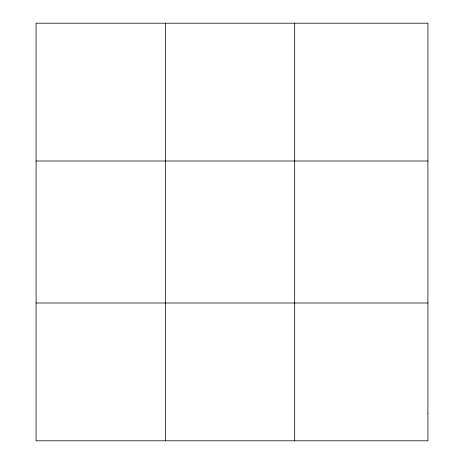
<?xml version="1.0" encoding="UTF-8"?>
<svg xmlns="http://www.w3.org/2000/svg" width="464" height="464" viewBox="0 0 464 464"><rect width="100%" height="100%" fill="white"/><g stroke="black" fill="none" stroke-linecap="round" stroke-linejoin="round"><path stroke-width="0.7" d="M165.393 23.2L165.393 440.8M294.692 23.2L294.692 440.8M36.088 161.008L427.912 161.008M36.088 302.992L427.912 302.992M427.912 413.238L427.912 440.8L36.088 440.8L36.088 23.2L427.912 23.2L427.912 413.238"/></g></svg>
